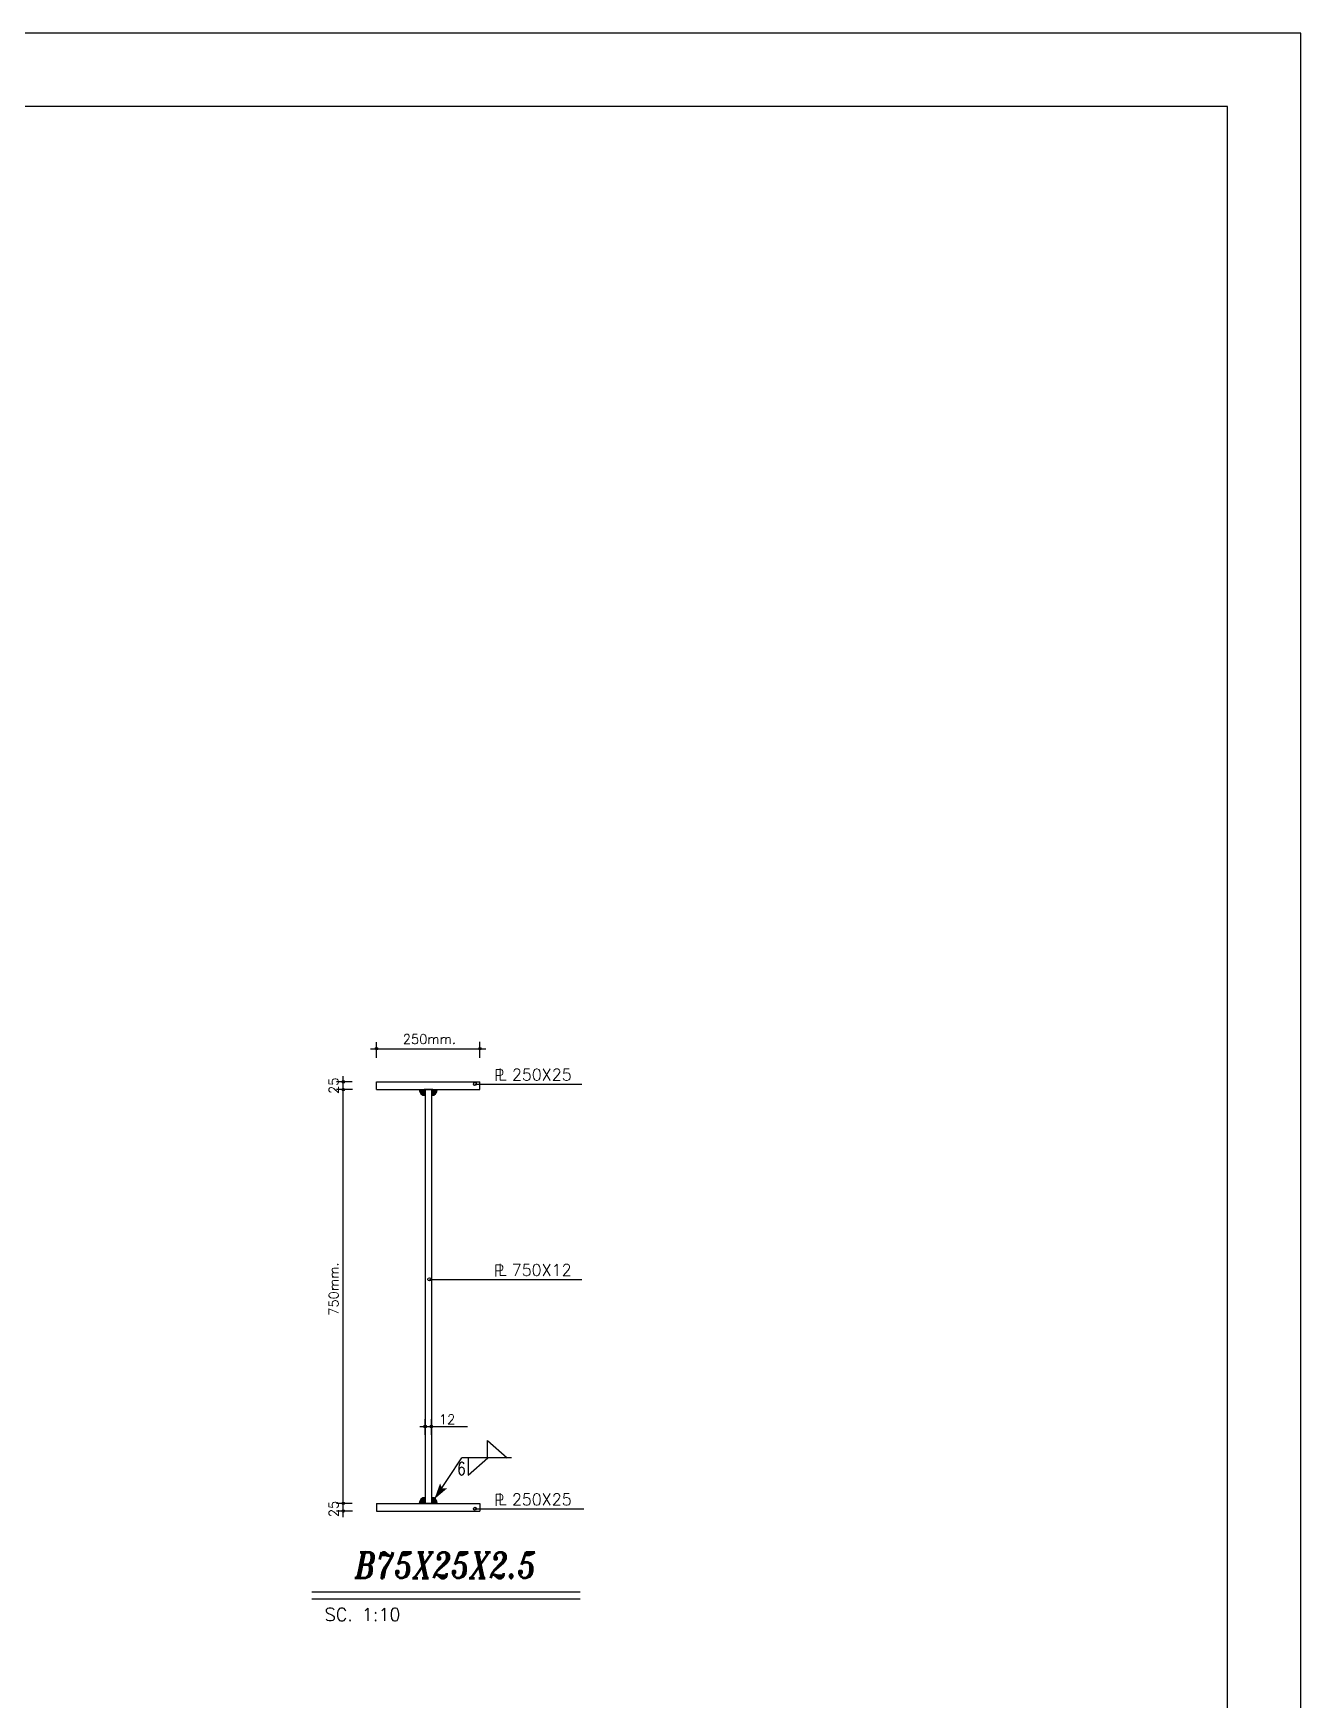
# Model space of a CAD drawing. Header units: inches. Extents: x 1387 to 2676, y -3005 to -2136.
# Drawn here: x 2515.44 to 2539.95, y -2606.13 to -2573.91 of the extents above; entities that cross this region are included whole.
import ezdxf

# ---------------------------------------------------------------- set-up
doc = ezdxf.new("R2010")
doc.units = ezdxf.units.IN
doc.header["$MEASUREMENT"] = 0
doc.linetypes.add('HIDDEN', pattern=[0.375, 0.25, -0.125])
for name, color, linetype in [('1', 1, 'Continuous'), ('1R', 1, 'Continuous'), ('3', 3, 'HIDDEN'), ('3G', 3, 'Continuous'), ('4C', 4, 'Continuous'), ('7', 7, 'Continuous'), ('Layer4', 118, 'Continuous'), ('TEXT-1', 3, 'Continuous')]:
    doc.layers.add(name, color=color, linetype=linetype)
doc.styles.add('ITALICT', font='italict')
doc.styles.add('ROMANS', font='ROMANS')

msp = doc.modelspace()

# ---------------------------------------------------------------- hatches: boundary and pattern name
at = {"layer": 'TEXT-1'}
for points in [[(2523.017755, -2594.450772, -0.414213562), (2522.902993, -2594.336009), (2523.017755, -2594.336009)], [(2523.137755, -2594.450772, 0.414213562), (2523.252517, -2594.336009), (2523.137755, -2594.336009)], [(2523.017755, -2602.221247, 0.414213562), (2522.902993, -2602.336009), (2523.017755, -2602.336009)], [(2523.137755, -2602.221247, -0.414213562), (2523.252517, -2602.336009), (2523.137755, -2602.336009)]]:
    msp.add_hatch(color=256, dxfattribs=at).paths.add_polyline_path(points)

# ---------------------------------------------------------------- linework, layer by layer
at = {"layer": '1'}
msp.add_lwpolyline([(2457.266601, -2631.961816), (2538.534951, -2631.961816), (2538.534951, -2575.328819), (2457.266601, -2575.328819)], close=True, dxfattribs=at)
at = {"layer": '1R'}
for p, q in [((2521.962356, -2593.545023), (2524.189078, -2593.545023)), ((2522.077755, -2593.72027), (2522.077755, -2593.416597)), ((2524.077755, -2593.718986), (2524.077755, -2593.415312)), ((2521.608028, -2594.186009), (2521.304354, -2594.186009)), ((2521.434065, -2602.601656), (2521.434065, -2594.074687)), ((2523.980486, -2594.228385), (2526.046134, -2594.228385)), ((2521.609312, -2594.336009), (2521.305638, -2594.336009)), ((2523.099373, -2598.005894), (2526.046134, -2598.005894)), ((2523.017755, -2601.013222), (2523.017755, -2600.709548)), ((2523.137755, -2601.011938), (2523.137755, -2600.708264)), ((2522.913621, -2600.84915), (2523.837939, -2600.84915)), ((2523.195942, -2602.25486), (2523.72745, -2601.453933)), ((2524.688172, -2601.453933), (2523.72745, -2601.453933)), ((2521.608028, -2602.336009), (2521.304354, -2602.336009)), ((2521.609312, -2602.486009), (2521.305638, -2602.486009)), ((2523.980486, -2602.441828), (2526.085024, -2602.441828))]:
    msp.add_line(p, q, dxfattribs=at)
at = {"layer": '3'}
for points in [[(2523.195942, -2602.25486), (2523.342917, -2602.043748), (2523.306157, -2601.949435)], [(2523.195942, -2602.25486), (2523.342917, -2602.043748), (2523.444126, -2602.045488)]]:
    msp.add_solid(points, dxfattribs=at)
at = {"layer": '3G'}
for p, q in [((2522.077755, -2594.186009), (2524.077755, -2594.186009)), ((2522.077755, -2594.336009), (2522.077755, -2594.186009)), ((2524.077755, -2594.336009), (2524.077755, -2594.186009)), ((2522.077755, -2594.336009), (2524.077755, -2594.336009)), ((2522.987536, -2594.336009), (2523.107536, -2594.336009)), ((2523.120428, -2594.336009), (2523.000428, -2594.336009)), ((2523.013347, -2594.336009), (2523.133347, -2594.336009)), ((2523.017755, -2594.336009), (2523.017755, -2602.336009)), ((2523.146239, -2594.336009), (2523.026239, -2594.336009)), ((2523.035082, -2594.336009), (2523.155082, -2594.336009)), ((2523.167974, -2594.336009), (2523.067974, -2594.336009)), ((2523.137755, -2594.336009), (2523.137755, -2602.336009)), ((2524.226118, -2601.1198), (2524.600821, -2601.454805)), ((2524.226118, -2601.454805), (2524.226118, -2601.1198)), ((2523.852392, -2601.45306), (2523.852392, -2601.788065)), ((2523.852392, -2601.788065), (2524.227094, -2601.45306)), ((2522.077755, -2602.336009), (2524.077755, -2602.336009)), ((2522.077755, -2602.336009), (2522.077755, -2602.486009)), ((2523.120428, -2602.336009), (2523.000428, -2602.336009)), ((2523.022536, -2602.336009), (2523.142536, -2602.336009)), ((2523.035082, -2602.336009), (2523.155082, -2602.336009)), ((2523.167974, -2602.336009), (2523.067974, -2602.336009)), ((2524.077755, -2602.336009), (2524.077755, -2602.486009)), ((2522.077755, -2602.486009), (2524.077755, -2602.486009)), ((2520.825821, -2604.04849), (2526.01387, -2604.04849)), ((2520.825821, -2604.182903), (2526.01387, -2604.182903))]:
    msp.add_line(p, q, dxfattribs=at)
for centre, start, end in [((2523.017755, -2594.336009), 180, 270), ((2523.017755, -2594.336009), 180, 270), ((2523.137755, -2594.336009), 270, 0), ((2523.137755, -2594.336009), 270, 0), ((2523.017755, -2602.336009), 90, 180), ((2523.137755, -2602.336009), 0, 90)]:
    msp.add_arc(centre, 0.114762, start, end, dxfattribs=at)
at = {"layer": '7'}
for centre, radius in [((2522.077755, -2593.545023), 0.024437), ((2524.077755, -2593.545023), 0.024437), ((2521.434065, -2594.186009), 0.024437), ((2523.980486, -2594.228385), 0.029091), ((2521.434065, -2594.336009), 0.024437), ((2523.099373, -2598.005894), 0.029091), ((2523.017755, -2600.84915), 0.024437), ((2523.137755, -2600.84915), 0.024437), ((2521.434065, -2602.336009), 0.024437), ((2521.434065, -2602.486009), 0.024437), ((2523.980486, -2602.441828), 0.029091)]:
    msp.add_circle(centre, radius, dxfattribs=at)
at = {"layer": 'Layer4'}
msp.add_lwpolyline([(2539.950776, -2573.912995), (2455.850776, -2573.912995), (2455.850776, -2633.377641), (2539.950776, -2633.377641)], close=True, dxfattribs=at)

# ---------------------------------------------------------------- texts
at = {"layer": '3G', "style": 'ROMANS'}
for s, height, p in [('250mm.', 0.1848, (2522.584694, -2593.451648)), ('P', 0.225, (2524.349376, -2594.16984)), ('L', 0.225, (2524.432014, -2594.152105)), ('250X25', 0.225, (2524.694944, -2594.160012)), ('P', 0.225, (2524.346248, -2597.947349)), ('L', 0.225, (2524.428887, -2597.929614)), ('750X12', 0.225, (2524.691816, -2597.93752)), ('12', 0.1848, (2523.283629, -2600.803391)), ('P', 0.225, (2524.349376, -2602.383283)), ('L', 0.225, (2524.432014, -2602.365548)), ('250X25', 0.225, (2524.694944, -2602.373455)), ('SC. 1:10', 0.25, (2521.073131, -2604.610525))]:
    msp.add_text(s, height=height, dxfattribs=at).set_placement(p)
for s, p in [('25', (2521.340689, -2594.419909)), ('750mm.', (2521.340689, -2598.70888)), ('25', (2521.340689, -2602.603557))]:
    msp.add_text(s, height=0.1848, rotation=90, dxfattribs=at).set_placement(p)
at = {"layer": '3G', "style": 'ROMANS', "width": 0.8}
msp.add_text('6', height=0.25, dxfattribs=at).set_placement((2523.633075, -2601.789173))
at = {"layer": '4C', "style": 'ITALICT', "width": 0.8}
msp.add_text('B75X25X2.5', height=0.5, dxfattribs=at).set_placement((2521.656418, -2603.781478))

doc.saveas('drawing.dxf')
